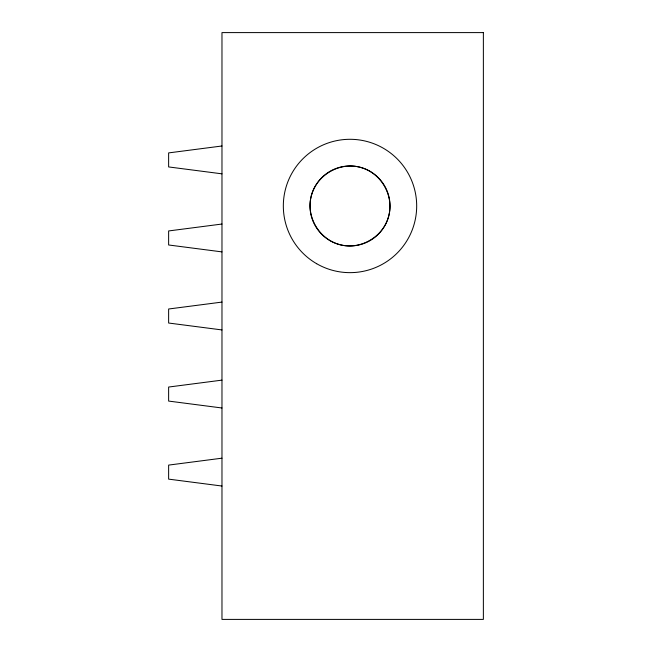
<?xml version="1.0" encoding="UTF-8"?>
<svg xmlns="http://www.w3.org/2000/svg" width="652" height="652" viewBox="0 0 652 652"><rect width="100%" height="100%" fill="white"/><g stroke="black" fill="none" stroke-linecap="round" stroke-linejoin="round"><path stroke-width="0.98" d="M221.973 145.991L168.632 152.902L168.632 166.936L221.973 173.839M221.973 224.035L168.632 230.947L168.632 244.981L221.973 251.892M221.973 302.088L168.632 308.999L168.632 323.033L221.973 329.936M221.973 380.132L168.632 387.043L168.632 401.078L221.973 407.989M221.973 458.185L168.632 465.096L168.632 479.13L221.973 486.033M311.363 195.616C305.69 216.268 318.934 239.202 339.651 244.622C360.295 250.286 383.237 237.043 388.649 216.325C394.321 195.681 381.078 172.739 360.36 167.328C339.708 161.655 316.774 174.899 311.363 195.616M483.368 32.6L221.973 32.6L221.973 619.4L483.368 619.4L483.368 32.6M330.002 240.621A40.008 40.008 0 0 0 390.018 205.975A40.008 40.008 0 0 0 330.002 171.321A40.008 40.008 0 0 0 330.002 240.621M316.668 263.718A66.683 66.683 0 0 0 416.685 205.975A66.683 66.683 0 0 0 316.668 148.224A66.683 66.683 0 0 0 316.668 263.718"/></g></svg>
